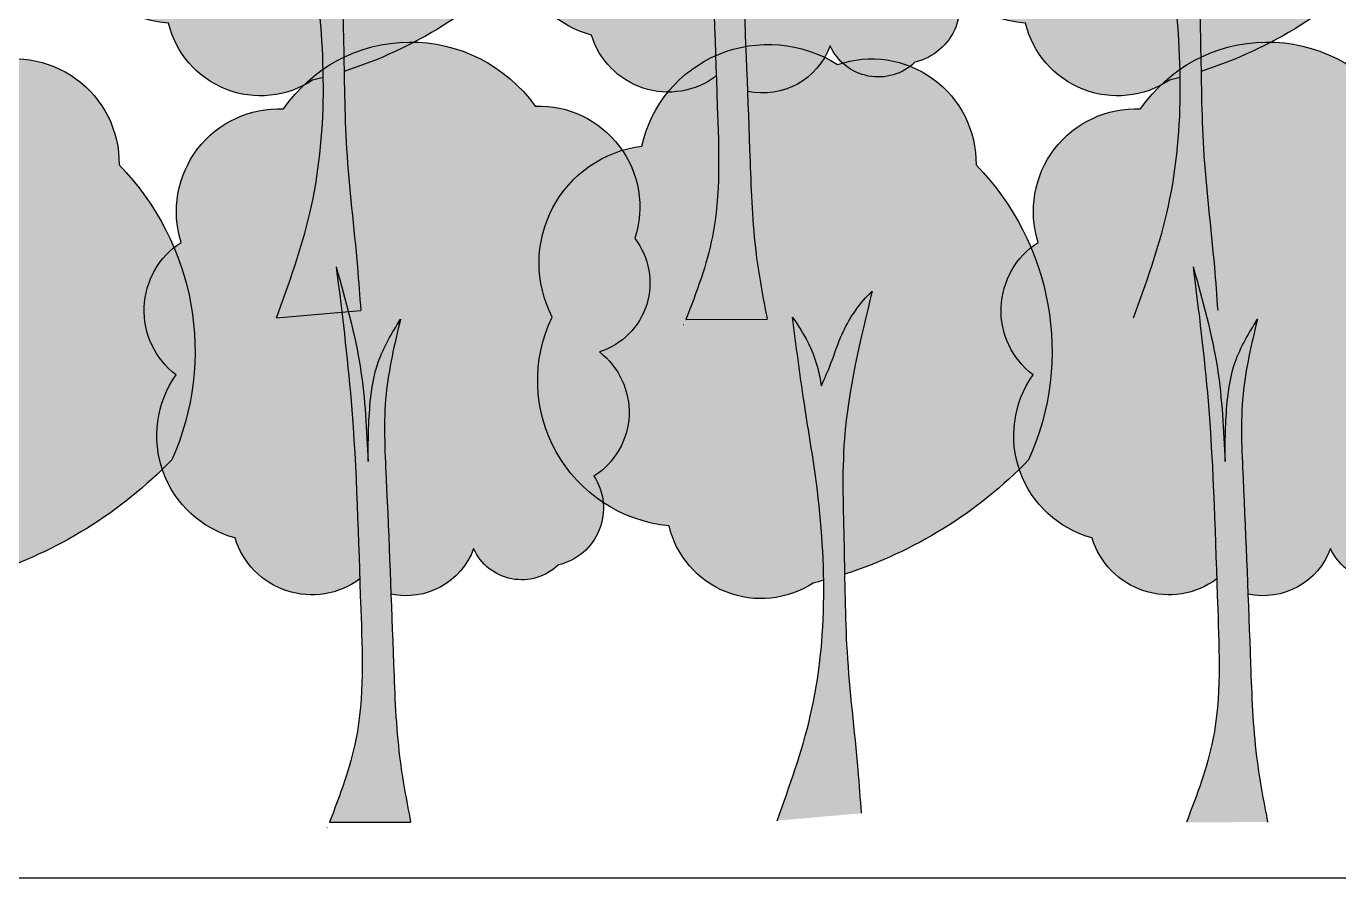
# Model space of a CAD drawing. Header units: millimetres. Extents: x -168 to 2937, y -666 to 1342.
# Drawn here: x 681.97 to 708.37, y 532.54 to 549.67 of the extents above; entities that cross this region are included whole.
import ezdxf

# ---------------------------------------------------------------- set-up
doc = ezdxf.new("R2010")
doc.units = ezdxf.units.MM

msp = doc.modelspace()

# ---------------------------------------------------------------- hatches: boundary and pattern name
h = msp.add_hatch(color=82)
edge = h.paths.add_edge_path()
edge.add_spline(control_points=[(687.321, 553.926), (687.377, 553.843), (687.592, 553.528), (687.807, 553.062), (687.878, 552.666), (687.899, 552.547)], knot_values=[0, 0, 0, 0, 0.301851, 1.145417, 1.507706, 1.507706, 1.507706, 1.507706], degree=3, periodic=0)
edge.add_spline(control_points=[(687.899, 552.547), (687.966, 552.697), (688.109, 553.016), (688.316, 553.668), (688.623, 554.158), (688.893, 554.423), (688.923, 554.452)], knot_values=[0, 0, 0, 0, 0.493374, 1.044913, 2.052444, 2.177929, 2.177929, 2.177929, 2.177929], degree=3, periodic=0)
edge.add_spline(control_points=[(688.923, 554.452), (688.681, 553.468), (688.268, 551.783), (688.347, 549.86), (688.363, 548.951), (688.366, 548.76)], knot_values=[0, 0, 0, 0, 3.021013, 5.168702, 5.743394, 5.743394, 5.743394, 5.743394], degree=3, periodic=0)
edge.add_arc((685.631, 557.297), 8.965, 287.7625, 315.8902)
edge.add_arc((687.192, 553.248), 5.345, 335.8041, 404.4294)
edge.add_arc((688.909, 557.024), 2.1, 359.0522, 469.0522)
edge.add_arc((686.831, 556.814), 2.6, 57.6103, 167.6103)
edge.add_arc((684.594, 555.021), 2.37, 97.343, 207.343)
edge.add_arc((685.135, 552.653), 2.939, 154.1922, 264.1922)
edge.add_arc((686.686, 550.169), 1.9, 193.3944, 303.3944)
edge.add_arc((685.631, 557.297), 8.965, 283.5554, 284.9737)
edge.add_spline(control_points=[(687.947, 548.637), (687.937, 549.34), (687.831, 550.551), (687.529, 552.291), (687.393, 553.357), (687.321, 553.926)], knot_values=[4.949863, 4.949863, 4.949863, 4.949863, 7.040518, 8.542902, 10.261986, 10.261986, 10.261986, 10.261986], degree=3, periodic=0)
h = msp.add_hatch(color=46)
edge = h.paths.add_edge_path()
edge.add_spline(control_points=[(688.7, 543.95), (688.679, 544.241), (688.601, 545.327), (688.398, 546.925), (688.375, 548.24), (688.366, 548.76)], knot_values=[5.743394, 5.743394, 5.743394, 5.743394, 6.619815, 9.009062, 10.567579, 10.567579, 10.567579, 10.567579], degree=3, periodic=0)
edge.add_arc((685.631, 557.297), 8.965, 287.7625, 315.8902)
edge.add_arc((687.192, 553.248), 5.345, 335.8041, 404.4294)
edge.add_arc((688.909, 557.024), 2.1, 359.0522, 469.0522)
edge.add_arc((686.831, 556.814), 2.6, 57.6103, 167.6103)
edge.add_arc((684.594, 555.021), 2.37, 97.343, 207.343)
edge.add_arc((685.135, 552.653), 2.939, 154.1922, 264.1922)
edge.add_arc((686.686, 550.169), 1.9, 193.3944, 303.3944)
edge.add_arc((685.631, 557.297), 8.965, 283.5554, 284.9737)
edge.add_spline(control_points=[(687.947, 548.637), (687.96, 547.715), (687.823, 546.054), (687.26, 544.497), (687.009, 543.802)], knot_values=[0, 0, 0, 0, 2.741304, 4.949863, 4.949863, 4.949863, 4.949863], degree=3, periodic=0)
edge.add_line((687.009, 543.802), (688.7, 543.95))
edge = h.paths.add_edge_path(flags=17)
edge.add_spline(control_points=[(687.947, 548.637), (687.937, 549.34), (687.831, 550.551), (687.529, 552.291), (687.393, 553.357), (687.321, 553.926)], knot_values=[4.949863, 4.949863, 4.949863, 4.949863, 7.040518, 8.542902, 10.261986, 10.261986, 10.261986, 10.261986], degree=3, periodic=0)
edge.add_spline(control_points=[(687.321, 553.926), (687.377, 553.843), (687.592, 553.528), (687.807, 553.062), (687.878, 552.666), (687.899, 552.547)], knot_values=[0, 0, 0, 0, 0.301851, 1.145417, 1.507706, 1.507706, 1.507706, 1.507706], degree=3, periodic=0)
edge.add_spline(control_points=[(687.899, 552.547), (687.966, 552.697), (688.109, 553.016), (688.316, 553.668), (688.623, 554.158), (688.893, 554.423), (688.923, 554.452)], knot_values=[0, 0, 0, 0, 0.493374, 1.044913, 2.052444, 2.177929, 2.177929, 2.177929, 2.177929], degree=3, periodic=0)
edge.add_spline(control_points=[(688.923, 554.452), (688.681, 553.468), (688.268, 551.783), (688.347, 549.86), (688.363, 548.951), (688.366, 548.76)], knot_values=[0, 0, 0, 0, 3.021013, 5.168702, 5.743394, 5.743394, 5.743394, 5.743394], degree=3, periodic=0)
edge.add_arc((685.631, 557.297), 8.965, 287.7625, 315.8902)
edge.add_arc((687.192, 553.248), 5.345, 335.8041, 404.4294)
edge.add_arc((688.909, 557.024), 2.1, 359.0522, 469.0522)
edge.add_arc((686.831, 556.814), 2.6, 57.6103, 167.6103)
edge.add_arc((684.594, 555.021), 2.37, 97.343, 207.343)
edge.add_arc((685.135, 552.653), 2.939, 154.1922, 264.1922)
edge.add_arc((686.686, 550.169), 1.9, 193.3944, 303.3944)
edge.add_arc((685.631, 557.297), 8.965, 283.5554, 284.9737)
h = msp.add_hatch(color=82)
edge = h.paths.add_edge_path()
edge.add_spline(control_points=[(695.849, 548.664), (695.809, 549.864), (695.747, 551.953), (695.487, 554.041), (695.375, 554.942)], knot_values=[0, 0, 0, 0, 2.488764, 4.377171, 4.377171, 4.377171, 4.377171], degree=3, periodic=0)
edge.add_spline(control_points=[(695.375, 554.942), (695.565, 554.265), (695.926, 552.982), (695.987, 551.652), (696.016, 551.024)], knot_values=[0, 0, 0, 0, 2.101943, 3.981989, 3.981989, 3.981989, 3.981989], degree=3, periodic=0)
edge.add_spline(control_points=[(696.016, 551.024), (696.019, 551.424), (696.024, 552.095), (696.183, 553.094), (696.497, 553.608), (696.667, 553.888)], knot_values=[0, 0, 0, 0, 1.203401, 2.016222, 2.989721, 2.989721, 2.989721, 2.989721], degree=3, periodic=0)
edge.add_spline(control_points=[(696.667, 553.888), (696.548, 553.387), (696.298, 552.337), (696.392, 550.473), (696.447, 549.135), (696.476, 548.358)], knot_values=[0, 0, 0, 0, 1.06753, 2.238246, 3.860341, 3.860341, 3.860341, 3.860341], degree=3, periodic=0)
edge.add_arc((696.781, 549.771), 1.446, 257.8355, 339.9128)
edge.add_arc((699.106, 549.706), 1.059, 204.0509, 314.0509)
edge.add_arc((699.575, 550.088), 1.174, 283.1893, 393.1893)
edge.add_arc((699.737, 552.019), 1.527, 302.482, 412.482)
edge.add_arc((700.226, 554.62), 1.458, 287.599, 397.599)
edge.add_arc((699.446, 556.14), 2.036, 341.9772, 451.9772)
edge.add_arc((696.866, 556.377), 3.087, 35.6225, 145.6225)
edge.add_arc((694.229, 556.055), 2.067, 87.5238, 197.5238)
edge.add_arc((693.139, 554.065), 1.626, 122.7822, 232.7822)
edge.add_arc((693.897, 551.545), 2.129, 144.8712, 254.8712)
edge.add_arc((694.884, 549.956), 1.612, 196.8088, 306.7501)
h = msp.add_hatch(color=82)
edge = h.paths.add_edge_path()
edge.add_spline(control_points=[(704.552, 553.926), (704.608, 553.843), (704.823, 553.528), (705.038, 553.062), (705.109, 552.666), (705.13, 552.547)], knot_values=[0, 0, 0, 0, 0.301851, 1.145417, 1.507706, 1.507706, 1.507706, 1.507706], degree=3, periodic=0)
edge.add_spline(control_points=[(705.13, 552.547), (705.197, 552.697), (705.34, 553.016), (705.547, 553.668), (705.854, 554.158), (706.124, 554.423), (706.154, 554.452)], knot_values=[0, 0, 0, 0, 0.493374, 1.044913, 2.052444, 2.177929, 2.177929, 2.177929, 2.177929], degree=3, periodic=0)
edge.add_spline(control_points=[(706.154, 554.452), (705.912, 553.468), (705.499, 551.783), (705.578, 549.86), (705.593, 548.951), (705.597, 548.76)], knot_values=[0, 0, 0, 0, 3.021013, 5.168702, 5.743394, 5.743394, 5.743394, 5.743394], degree=3, periodic=0)
edge.add_arc((702.862, 557.297), 8.965, 287.7625, 315.8902)
edge.add_arc((704.423, 553.248), 5.345, 335.8041, 404.4294)
edge.add_arc((706.14, 557.024), 2.1, 359.0522, 469.0522)
edge.add_arc((704.062, 556.814), 2.6, 57.6103, 167.6103)
edge.add_arc((701.825, 555.021), 2.37, 97.343, 207.343)
edge.add_arc((702.366, 552.653), 2.939, 154.1922, 264.1922)
edge.add_arc((703.917, 550.169), 1.9, 193.3944, 303.3944)
edge.add_arc((702.862, 557.297), 8.965, 283.5554, 284.9737)
edge.add_spline(control_points=[(705.178, 548.637), (705.168, 549.34), (705.062, 550.551), (704.76, 552.291), (704.624, 553.357), (704.552, 553.926)], knot_values=[4.949863, 4.949863, 4.949863, 4.949863, 7.040518, 8.542902, 10.261986, 10.261986, 10.261986, 10.261986], degree=3, periodic=0)
h = msp.add_hatch(color=46)
edge = h.paths.add_edge_path()
edge.add_spline(control_points=[(705.931, 543.95), (705.91, 544.241), (705.832, 545.327), (705.629, 546.925), (705.606, 548.24), (705.597, 548.76)], knot_values=[5.743394, 5.743394, 5.743394, 5.743394, 6.619815, 9.009062, 10.567579, 10.567579, 10.567579, 10.567579], degree=3, periodic=0)
edge.add_arc((702.862, 557.297), 8.965, 287.7625, 315.8902)
edge.add_arc((704.423, 553.248), 5.345, 335.8041, 404.4294)
edge.add_arc((706.14, 557.024), 2.1, 359.0522, 469.0522)
edge.add_arc((704.062, 556.814), 2.6, 57.6103, 167.6103)
edge.add_arc((701.825, 555.021), 2.37, 97.343, 207.343)
edge.add_arc((702.366, 552.653), 2.939, 154.1922, 264.1922)
edge.add_arc((703.917, 550.169), 1.9, 193.3944, 303.3944)
edge.add_arc((702.862, 557.297), 8.965, 283.5554, 284.9737)
edge.add_spline(control_points=[(705.178, 548.637), (705.191, 547.715), (705.054, 546.054), (704.491, 544.497), (704.24, 543.802)], knot_values=[0, 0, 0, 0, 2.741304, 4.949863, 4.949863, 4.949863, 4.949863], degree=3, periodic=0)
edge.add_line((704.24, 543.802), (705.931, 543.95))
edge = h.paths.add_edge_path(flags=17)
edge.add_spline(control_points=[(705.178, 548.637), (705.168, 549.34), (705.062, 550.551), (704.76, 552.291), (704.624, 553.357), (704.552, 553.926)], knot_values=[4.949863, 4.949863, 4.949863, 4.949863, 7.040518, 8.542902, 10.261986, 10.261986, 10.261986, 10.261986], degree=3, periodic=0)
edge.add_spline(control_points=[(704.552, 553.926), (704.608, 553.843), (704.823, 553.528), (705.038, 553.062), (705.109, 552.666), (705.13, 552.547)], knot_values=[0, 0, 0, 0, 0.301851, 1.145417, 1.507706, 1.507706, 1.507706, 1.507706], degree=3, periodic=0)
edge.add_spline(control_points=[(705.13, 552.547), (705.197, 552.697), (705.34, 553.016), (705.547, 553.668), (705.854, 554.158), (706.124, 554.423), (706.154, 554.452)], knot_values=[0, 0, 0, 0, 0.493374, 1.044913, 2.052444, 2.177929, 2.177929, 2.177929, 2.177929], degree=3, periodic=0)
edge.add_spline(control_points=[(706.154, 554.452), (705.912, 553.468), (705.499, 551.783), (705.578, 549.86), (705.593, 548.951), (705.597, 548.76)], knot_values=[0, 0, 0, 0, 3.021013, 5.168702, 5.743394, 5.743394, 5.743394, 5.743394], degree=3, periodic=0)
edge.add_arc((702.862, 557.297), 8.965, 287.7625, 315.8902)
edge.add_arc((704.423, 553.248), 5.345, 335.8041, 404.4294)
edge.add_arc((706.14, 557.024), 2.1, 359.0522, 469.0522)
edge.add_arc((704.062, 556.814), 2.6, 57.6103, 167.6103)
edge.add_arc((701.825, 555.021), 2.37, 97.343, 207.343)
edge.add_arc((702.366, 552.653), 2.939, 154.1922, 264.1922)
edge.add_arc((703.917, 550.169), 1.9, 193.3944, 303.3944)
edge.add_arc((702.862, 557.297), 8.965, 283.5554, 284.9737)
h = msp.add_hatch(color=46)
edge = h.paths.add_edge_path()
edge.add_spline(control_points=[(696.451, 549), (696.429, 549.563), (696.381, 550.689), (696.3, 552.299), (696.531, 553.314), (696.641, 553.779)], knot_values=[0.077867, 0.077867, 0.077867, 0.077867, 1.252841, 2.423557, 3.41322, 3.41322, 3.41322, 3.41322], degree=3, periodic=0)
edge.add_line((696.641, 553.779), (696.657, 553.872))
edge.add_spline(control_points=[(696.657, 553.872), (696.49, 553.597), (696.182, 553.088), (696.024, 552.095), (696.019, 551.424), (696.016, 551.024)], knot_values=[0, 0, 0, 0, 0.662796, 1.227255, 2.06295, 2.06295, 2.06295, 2.06295], degree=3, periodic=0)
edge.add_spline(control_points=[(696.016, 551.024), (695.987, 551.652), (695.926, 552.982), (695.565, 554.265), (695.375, 554.942)], knot_values=[0, 0, 0, 0, 1.880046, 3.981989, 3.981989, 3.981989, 3.981989], degree=3, periodic=0)
edge.add_spline(control_points=[(695.375, 554.942), (695.487, 554.041), (695.733, 552.067), (695.802, 550.091), (695.837, 549.007)], knot_values=[0, 0, 0, 0, 1.888407, 4.139544, 4.139544, 4.139544, 4.139544], degree=3, periodic=0)
edge.add_line((695.837, 549.007), (696.451, 549))
h = msp.add_hatch(color=82)
edge = h.paths.add_edge_path()
edge.add_spline(control_points=[(680.152, 543.813), (680.209, 543.73), (680.424, 543.415), (680.639, 542.949), (680.71, 542.553), (680.731, 542.434)], knot_values=[0, 0, 0, 0, 0.301851, 1.145417, 1.507706, 1.507706, 1.507706, 1.507706], degree=3, periodic=0)
edge.add_spline(control_points=[(680.731, 542.434), (680.798, 542.585), (680.94, 542.903), (681.147, 543.555), (681.455, 544.045), (681.724, 544.31), (681.754, 544.339)], knot_values=[0, 0, 0, 0, 0.493374, 1.044913, 2.052444, 2.177929, 2.177929, 2.177929, 2.177929], degree=3, periodic=0)
edge.add_spline(control_points=[(681.754, 544.339), (681.513, 543.355), (681.099, 541.671), (681.179, 539.747), (681.194, 538.839), (681.197, 538.647)], knot_values=[0, 0, 0, 0, 3.021013, 5.168702, 5.743394, 5.743394, 5.743394, 5.743394], degree=3, periodic=0)
edge.add_arc((678.463, 547.184), 8.965, 287.7625, 315.8902)
edge.add_arc((680.024, 543.135), 5.345, 335.8041, 404.4294)
edge.add_arc((681.741, 546.911), 2.1, 359.0522, 469.0522)
edge.add_arc((679.662, 546.701), 2.6, 57.6103, 167.6103)
edge.add_arc((677.426, 544.908), 2.37, 97.343, 207.343)
edge.add_arc((677.966, 542.54), 2.939, 154.1922, 264.1922)
edge.add_arc((679.518, 540.056), 1.9, 193.3944, 303.3944)
edge.add_arc((678.463, 547.184), 8.965, 283.5554, 284.9737)
edge.add_spline(control_points=[(680.779, 538.524), (680.769, 539.227), (680.663, 540.438), (680.36, 542.179), (680.225, 543.245), (680.152, 543.813)], knot_values=[4.949863, 4.949863, 4.949863, 4.949863, 7.040518, 8.542902, 10.261986, 10.261986, 10.261986, 10.261986], degree=3, periodic=0)
h = msp.add_hatch(color=46)
edge = h.paths.add_edge_path()
edge.add_spline(control_points=[(681.532, 533.837), (681.511, 534.128), (681.432, 535.214), (681.23, 536.812), (681.206, 538.127), (681.197, 538.647)], knot_values=[5.743394, 5.743394, 5.743394, 5.743394, 6.619815, 9.009062, 10.567579, 10.567579, 10.567579, 10.567579], degree=3, periodic=0)
edge.add_arc((678.463, 547.184), 8.965, 287.7625, 315.8902)
edge.add_arc((680.024, 543.135), 5.345, 335.8041, 404.4294)
edge.add_arc((681.741, 546.911), 2.1, 359.0522, 469.0522)
edge.add_arc((679.662, 546.701), 2.6, 57.6103, 167.6103)
edge.add_arc((677.426, 544.908), 2.37, 97.343, 207.343)
edge.add_arc((677.966, 542.54), 2.939, 154.1922, 264.1922)
edge.add_arc((679.518, 540.056), 1.9, 193.3944, 303.3944)
edge.add_arc((678.463, 547.184), 8.965, 283.5554, 284.9737)
edge.add_spline(control_points=[(680.779, 538.524), (680.792, 537.602), (680.654, 535.941), (680.092, 534.384), (679.841, 533.689)], knot_values=[0, 0, 0, 0, 2.741304, 4.949863, 4.949863, 4.949863, 4.949863], degree=3, periodic=0)
edge.add_line((679.841, 533.689), (681.532, 533.837))
edge = h.paths.add_edge_path(flags=17)
edge.add_spline(control_points=[(680.779, 538.524), (680.769, 539.227), (680.663, 540.438), (680.36, 542.179), (680.225, 543.245), (680.152, 543.813)], knot_values=[4.949863, 4.949863, 4.949863, 4.949863, 7.040518, 8.542902, 10.261986, 10.261986, 10.261986, 10.261986], degree=3, periodic=0)
edge.add_spline(control_points=[(680.152, 543.813), (680.209, 543.73), (680.424, 543.415), (680.639, 542.949), (680.71, 542.553), (680.731, 542.434)], knot_values=[0, 0, 0, 0, 0.301851, 1.145417, 1.507706, 1.507706, 1.507706, 1.507706], degree=3, periodic=0)
edge.add_spline(control_points=[(680.731, 542.434), (680.798, 542.585), (680.94, 542.903), (681.147, 543.555), (681.455, 544.045), (681.724, 544.31), (681.754, 544.339)], knot_values=[0, 0, 0, 0, 0.493374, 1.044913, 2.052444, 2.177929, 2.177929, 2.177929, 2.177929], degree=3, periodic=0)
edge.add_spline(control_points=[(681.754, 544.339), (681.513, 543.355), (681.099, 541.671), (681.179, 539.747), (681.194, 538.839), (681.197, 538.647)], knot_values=[0, 0, 0, 0, 3.021013, 5.168702, 5.743394, 5.743394, 5.743394, 5.743394], degree=3, periodic=0)
edge.add_arc((678.463, 547.184), 8.965, 287.7625, 315.8902)
edge.add_arc((680.024, 543.135), 5.345, 335.8041, 404.4294)
edge.add_arc((681.741, 546.911), 2.1, 359.0522, 469.0522)
edge.add_arc((679.662, 546.701), 2.6, 57.6103, 167.6103)
edge.add_arc((677.426, 544.908), 2.37, 97.343, 207.343)
edge.add_arc((677.966, 542.54), 2.939, 154.1922, 264.1922)
edge.add_arc((679.518, 540.056), 1.9, 193.3944, 303.3944)
edge.add_arc((678.463, 547.184), 8.965, 283.5554, 284.9737)
h = msp.add_hatch(color=82)
edge = h.paths.add_edge_path()
edge.add_spline(control_points=[(688.68, 538.551), (688.641, 539.751), (688.579, 541.84), (688.319, 543.928), (688.207, 544.829)], knot_values=[0, 0, 0, 0, 2.488764, 4.377171, 4.377171, 4.377171, 4.377171], degree=3, periodic=0)
edge.add_spline(control_points=[(688.207, 544.829), (688.397, 544.152), (688.757, 542.869), (688.819, 541.539), (688.848, 540.911)], knot_values=[0, 0, 0, 0, 2.101943, 3.981989, 3.981989, 3.981989, 3.981989], degree=3, periodic=0)
edge.add_spline(control_points=[(688.848, 540.911), (688.851, 541.311), (688.856, 541.982), (689.015, 542.982), (689.328, 543.495), (689.499, 543.775)], knot_values=[0, 0, 0, 0, 1.203401, 2.016222, 2.989721, 2.989721, 2.989721, 2.989721], degree=3, periodic=0)
edge.add_spline(control_points=[(689.499, 543.775), (689.38, 543.274), (689.129, 542.224), (689.224, 540.36), (689.278, 539.022), (689.308, 538.245)], knot_values=[0, 0, 0, 0, 1.06753, 2.238246, 3.860341, 3.860341, 3.860341, 3.860341], degree=3, periodic=0)
edge.add_arc((689.613, 539.658), 1.446, 257.8355, 339.9128)
edge.add_arc((691.938, 539.593), 1.059, 204.0509, 314.0509)
edge.add_arc((692.406, 539.975), 1.174, 283.1893, 393.1893)
edge.add_arc((692.569, 541.906), 1.527, 302.482, 412.482)
edge.add_arc((693.058, 544.508), 1.458, 287.599, 397.599)
edge.add_arc((692.277, 546.027), 2.036, 341.9772, 451.9772)
edge.add_arc((689.698, 546.264), 3.087, 35.6225, 145.6225)
edge.add_arc((687.061, 545.942), 2.067, 87.5238, 197.5238)
edge.add_arc((685.971, 543.952), 1.626, 122.7822, 232.7822)
edge.add_arc((686.728, 541.432), 2.129, 144.8712, 254.8712)
edge.add_arc((687.716, 539.843), 1.612, 196.8088, 306.7501)
h = msp.add_hatch(color=82)
edge = h.paths.add_edge_path()
edge.add_spline(control_points=[(697.383, 543.813), (697.44, 543.73), (697.655, 543.415), (697.87, 542.949), (697.941, 542.553), (697.962, 542.434)], knot_values=[0, 0, 0, 0, 0.301851, 1.145417, 1.507706, 1.507706, 1.507706, 1.507706], degree=3, periodic=0)
edge.add_spline(control_points=[(697.962, 542.434), (698.029, 542.585), (698.171, 542.903), (698.378, 543.555), (698.686, 544.045), (698.955, 544.31), (698.985, 544.339)], knot_values=[0, 0, 0, 0, 0.493374, 1.044913, 2.052444, 2.177929, 2.177929, 2.177929, 2.177929], degree=3, periodic=0)
edge.add_spline(control_points=[(698.985, 544.339), (698.744, 543.355), (698.33, 541.671), (698.41, 539.747), (698.425, 538.839), (698.428, 538.647)], knot_values=[0, 0, 0, 0, 3.021013, 5.168702, 5.743394, 5.743394, 5.743394, 5.743394], degree=3, periodic=0)
edge.add_arc((695.693, 547.184), 8.965, 287.7625, 315.8902)
edge.add_arc((697.255, 543.135), 5.345, 335.8041, 404.4294)
edge.add_arc((698.972, 546.911), 2.1, 359.0522, 469.0522)
edge.add_arc((696.893, 546.701), 2.6, 57.6103, 167.6103)
edge.add_arc((694.657, 544.908), 2.37, 97.343, 207.343)
edge.add_arc((695.197, 542.54), 2.939, 154.1922, 264.1922)
edge.add_arc((696.749, 540.056), 1.9, 193.3944, 303.3944)
edge.add_arc((695.693, 547.184), 8.965, 283.5554, 284.9737)
edge.add_spline(control_points=[(698.01, 538.524), (698, 539.227), (697.894, 540.438), (697.591, 542.179), (697.456, 543.245), (697.383, 543.813)], knot_values=[4.949863, 4.949863, 4.949863, 4.949863, 7.040518, 8.542902, 10.261986, 10.261986, 10.261986, 10.261986], degree=3, periodic=0)
h = msp.add_hatch(color=46)
edge = h.paths.add_edge_path()
edge.add_spline(control_points=[(698.763, 533.837), (698.742, 534.128), (698.663, 535.214), (698.461, 536.812), (698.437, 538.127), (698.428, 538.647)], knot_values=[5.743394, 5.743394, 5.743394, 5.743394, 6.619815, 9.009062, 10.567579, 10.567579, 10.567579, 10.567579], degree=3, periodic=0)
edge.add_arc((695.693, 547.184), 8.965, 287.7625, 315.8902)
edge.add_arc((697.255, 543.135), 5.345, 335.8041, 404.4294)
edge.add_arc((698.972, 546.911), 2.1, 359.0522, 469.0522)
edge.add_arc((696.893, 546.701), 2.6, 57.6103, 167.6103)
edge.add_arc((694.657, 544.908), 2.37, 97.343, 207.343)
edge.add_arc((695.197, 542.54), 2.939, 154.1922, 264.1922)
edge.add_arc((696.749, 540.056), 1.9, 193.3944, 303.3944)
edge.add_arc((695.693, 547.184), 8.965, 283.5554, 284.9737)
edge.add_spline(control_points=[(698.01, 538.524), (698.023, 537.602), (697.885, 535.941), (697.323, 534.384), (697.072, 533.689)], knot_values=[0, 0, 0, 0, 2.741304, 4.949863, 4.949863, 4.949863, 4.949863], degree=3, periodic=0)
edge.add_line((697.072, 533.689), (698.763, 533.837))
edge = h.paths.add_edge_path(flags=17)
edge.add_spline(control_points=[(698.01, 538.524), (698, 539.227), (697.894, 540.438), (697.591, 542.179), (697.456, 543.245), (697.383, 543.813)], knot_values=[4.949863, 4.949863, 4.949863, 4.949863, 7.040518, 8.542902, 10.261986, 10.261986, 10.261986, 10.261986], degree=3, periodic=0)
edge.add_spline(control_points=[(697.383, 543.813), (697.44, 543.73), (697.655, 543.415), (697.87, 542.949), (697.941, 542.553), (697.962, 542.434)], knot_values=[0, 0, 0, 0, 0.301851, 1.145417, 1.507706, 1.507706, 1.507706, 1.507706], degree=3, periodic=0)
edge.add_spline(control_points=[(697.962, 542.434), (698.029, 542.585), (698.171, 542.903), (698.378, 543.555), (698.686, 544.045), (698.955, 544.31), (698.985, 544.339)], knot_values=[0, 0, 0, 0, 0.493374, 1.044913, 2.052444, 2.177929, 2.177929, 2.177929, 2.177929], degree=3, periodic=0)
edge.add_spline(control_points=[(698.985, 544.339), (698.744, 543.355), (698.33, 541.671), (698.41, 539.747), (698.425, 538.839), (698.428, 538.647)], knot_values=[0, 0, 0, 0, 3.021013, 5.168702, 5.743394, 5.743394, 5.743394, 5.743394], degree=3, periodic=0)
edge.add_arc((695.693, 547.184), 8.965, 287.7625, 315.8902)
edge.add_arc((697.255, 543.135), 5.345, 335.8041, 404.4294)
edge.add_arc((698.972, 546.911), 2.1, 359.0522, 469.0522)
edge.add_arc((696.893, 546.701), 2.6, 57.6103, 167.6103)
edge.add_arc((694.657, 544.908), 2.37, 97.343, 207.343)
edge.add_arc((695.197, 542.54), 2.939, 154.1922, 264.1922)
edge.add_arc((696.749, 540.056), 1.9, 193.3944, 303.3944)
edge.add_arc((695.693, 547.184), 8.965, 283.5554, 284.9737)
h = msp.add_hatch(color=82)
edge = h.paths.add_edge_path()
edge.add_spline(control_points=[(705.911, 538.551), (705.871, 539.751), (705.81, 541.84), (705.55, 543.928), (705.438, 544.829)], knot_values=[0, 0, 0, 0, 2.488764, 4.377171, 4.377171, 4.377171, 4.377171], degree=3, periodic=0)
edge.add_spline(control_points=[(705.438, 544.829), (705.628, 544.152), (705.988, 542.869), (706.05, 541.539), (706.079, 540.911)], knot_values=[0, 0, 0, 0, 2.101943, 3.981989, 3.981989, 3.981989, 3.981989], degree=3, periodic=0)
edge.add_spline(control_points=[(706.079, 540.911), (706.082, 541.311), (706.087, 541.982), (706.246, 542.982), (706.559, 543.495), (706.73, 543.775)], knot_values=[0, 0, 0, 0, 1.203401, 2.016222, 2.989721, 2.989721, 2.989721, 2.989721], degree=3, periodic=0)
edge.add_spline(control_points=[(706.73, 543.775), (706.611, 543.274), (706.36, 542.224), (706.455, 540.36), (706.509, 539.022), (706.539, 538.245)], knot_values=[0, 0, 0, 0, 1.06753, 2.238246, 3.860341, 3.860341, 3.860341, 3.860341], degree=3, periodic=0)
edge.add_arc((706.844, 539.658), 1.446, 257.8355, 339.9128)
edge.add_arc((709.169, 539.593), 1.059, 204.0509, 314.0509)
edge.add_arc((709.637, 539.975), 1.174, 283.1893, 393.1893)
edge.add_arc((709.8, 541.906), 1.527, 302.482, 412.482)
edge.add_arc((710.289, 544.508), 1.458, 287.599, 397.599)
edge.add_arc((709.508, 546.027), 2.036, 341.9772, 451.9772)
edge.add_arc((706.929, 546.264), 3.087, 35.6225, 145.6225)
edge.add_arc((704.292, 545.942), 2.067, 87.5238, 197.5238)
edge.add_arc((703.202, 543.952), 1.626, 122.7822, 232.7822)
edge.add_arc((703.959, 541.432), 2.129, 144.8712, 254.8712)
edge.add_arc((704.947, 539.843), 1.612, 196.8088, 306.7501)
h = msp.add_hatch(color=46)
edge = h.paths.add_edge_path()
edge.add_line((696.451, 549), (695.837, 549.007))
edge.add_spline(control_points=[(695.837, 549.007), (695.841, 548.893), (695.845, 548.779), (695.849, 548.664)], knot_values=[4.139544, 4.139544, 4.139544, 4.139544, 4.377171, 4.377171, 4.377171, 4.377171], degree=3, periodic=0)
edge.add_spline(control_points=[(695.849, 548.664), (695.851, 548.583), (695.854, 548.502), (695.857, 548.421)], knot_values=[4.377171, 4.377171, 4.377171, 4.377171, 4.545079, 4.545079, 4.545079, 4.545079], degree=3, periodic=0)
edge.add_line((695.857, 548.421), (696.451, 549))
edge = h.paths.add_edge_path()
edge.add_spline(control_points=[(696.476, 548.358), (696.468, 548.572), (696.46, 548.786), (696.451, 549)], knot_values=[3.41322, 3.41322, 3.41322, 3.41322, 3.860341, 3.860341, 3.860341, 3.860341], degree=3, periodic=0)
edge.add_line((696.451, 549), (695.857, 548.421))
edge.add_spline(control_points=[(695.857, 548.421), (695.857, 548.417), (695.857, 548.414), (695.857, 548.41)], knot_values=[4.545079, 4.545079, 4.545079, 4.545079, 4.552356, 4.552356, 4.552356, 4.552356], degree=3, periodic=0)
edge.add_line((695.857, 548.41), (696.476, 548.358))
edge = h.paths.add_edge_path()
edge.add_line((696.476, 548.358), (695.857, 548.41))
edge.add_spline(control_points=[(695.857, 548.41), (695.859, 548.344), (695.862, 548.279), (695.864, 548.213)], knot_values=[4.552356, 4.552356, 4.552356, 4.552356, 4.68879, 4.68879, 4.68879, 4.68879], degree=3, periodic=0)
edge.add_line((695.864, 548.213), (696.483, 548.184))
edge.add_spline(control_points=[(696.483, 548.184), (696.481, 548.242), (696.479, 548.3), (696.476, 548.358)], knot_values=[3.860341, 3.860341, 3.860341, 3.860341, 3.980934, 3.980934, 3.980934, 3.980934], degree=3, periodic=0)
h = msp.add_hatch(color=46)
edge = h.paths.add_edge_path()
edge.add_spline(control_points=[(696.872, 543.774), (696.787, 544.21), (696.59, 545.258), (696.536, 546.739), (696.499, 547.772), (696.483, 548.184)], knot_values=[3.980934, 3.980934, 3.980934, 3.980934, 4.904631, 6.199882, 7.060459, 7.060459, 7.060459, 7.060459], degree=3, periodic=0)
edge.add_line((696.483, 548.184), (695.864, 548.213))
edge.add_spline(control_points=[(695.864, 548.213), (695.866, 548.162), (695.899, 547.23), (695.968, 545.694), (695.452, 544.318), (695.239, 543.768)], knot_values=[4.68879, 4.68879, 4.68879, 4.68879, 4.79327, 6.616532, 7.833899, 7.833899, 7.833899, 7.833899], degree=3, periodic=0)
edge.add_line((695.239, 543.768), (696.872, 543.774))
h = msp.add_hatch(color=46)
edge = h.paths.add_edge_path()
edge.add_spline(control_points=[(689.283, 538.888), (689.26, 539.451), (689.213, 540.576), (689.131, 542.186), (689.363, 543.201), (689.473, 543.666)], knot_values=[0.077867, 0.077867, 0.077867, 0.077867, 1.252841, 2.423557, 3.41322, 3.41322, 3.41322, 3.41322], degree=3, periodic=0)
edge.add_line((689.473, 543.666), (689.489, 543.759))
edge.add_spline(control_points=[(689.489, 543.759), (689.322, 543.484), (689.014, 542.975), (688.856, 541.982), (688.851, 541.311), (688.848, 540.911)], knot_values=[0, 0, 0, 0, 0.662796, 1.227255, 2.06295, 2.06295, 2.06295, 2.06295], degree=3, periodic=0)
edge.add_spline(control_points=[(688.848, 540.911), (688.819, 541.539), (688.757, 542.869), (688.397, 544.152), (688.207, 544.829)], knot_values=[0, 0, 0, 0, 1.880046, 3.981989, 3.981989, 3.981989, 3.981989], degree=3, periodic=0)
edge.add_spline(control_points=[(688.207, 544.829), (688.319, 543.928), (688.565, 541.954), (688.633, 539.978), (688.669, 538.895)], knot_values=[0, 0, 0, 0, 1.888407, 4.139544, 4.139544, 4.139544, 4.139544], degree=3, periodic=0)
edge.add_line((688.669, 538.895), (689.283, 538.888))
h = msp.add_hatch(color=46)
edge = h.paths.add_edge_path()
edge.add_spline(control_points=[(706.514, 538.888), (706.491, 539.451), (706.444, 540.576), (706.362, 542.186), (706.594, 543.201), (706.704, 543.666)], knot_values=[0.077867, 0.077867, 0.077867, 0.077867, 1.252841, 2.423557, 3.41322, 3.41322, 3.41322, 3.41322], degree=3, periodic=0)
edge.add_line((706.704, 543.666), (706.72, 543.759))
edge.add_spline(control_points=[(706.72, 543.759), (706.553, 543.484), (706.245, 542.975), (706.087, 541.982), (706.082, 541.311), (706.079, 540.911)], knot_values=[0, 0, 0, 0, 0.662796, 1.227255, 2.06295, 2.06295, 2.06295, 2.06295], degree=3, periodic=0)
edge.add_spline(control_points=[(706.079, 540.911), (706.05, 541.539), (705.988, 542.869), (705.628, 544.152), (705.438, 544.829)], knot_values=[0, 0, 0, 0, 1.880046, 3.981989, 3.981989, 3.981989, 3.981989], degree=3, periodic=0)
edge.add_spline(control_points=[(705.438, 544.829), (705.55, 543.928), (705.796, 541.954), (705.864, 539.978), (705.9, 538.895)], knot_values=[0, 0, 0, 0, 1.888407, 4.139544, 4.139544, 4.139544, 4.139544], degree=3, periodic=0)
edge.add_line((705.9, 538.895), (706.514, 538.888))
h = msp.add_hatch(color=46)
edge = h.paths.add_edge_path()
edge.add_line((689.283, 538.888), (688.669, 538.895))
edge.add_spline(control_points=[(688.669, 538.895), (688.673, 538.78), (688.676, 538.666), (688.68, 538.551)], knot_values=[4.139544, 4.139544, 4.139544, 4.139544, 4.377171, 4.377171, 4.377171, 4.377171], degree=3, periodic=0)
edge.add_spline(control_points=[(688.68, 538.551), (688.683, 538.47), (688.686, 538.389), (688.688, 538.308)], knot_values=[4.377171, 4.377171, 4.377171, 4.377171, 4.545079, 4.545079, 4.545079, 4.545079], degree=3, periodic=0)
edge.add_line((688.688, 538.308), (689.283, 538.888))
edge = h.paths.add_edge_path()
edge.add_spline(control_points=[(689.308, 538.245), (689.3, 538.459), (689.291, 538.673), (689.283, 538.888)], knot_values=[3.41322, 3.41322, 3.41322, 3.41322, 3.860341, 3.860341, 3.860341, 3.860341], degree=3, periodic=0)
edge.add_line((689.283, 538.888), (688.688, 538.308))
edge.add_spline(control_points=[(688.688, 538.308), (688.689, 538.305), (688.689, 538.301), (688.689, 538.298)], knot_values=[4.545079, 4.545079, 4.545079, 4.545079, 4.552356, 4.552356, 4.552356, 4.552356], degree=3, periodic=0)
edge.add_line((688.689, 538.298), (689.308, 538.245))
edge = h.paths.add_edge_path()
edge.add_line((689.308, 538.245), (688.689, 538.298))
edge.add_spline(control_points=[(688.689, 538.298), (688.691, 538.232), (688.693, 538.166), (688.696, 538.1)], knot_values=[4.552356, 4.552356, 4.552356, 4.552356, 4.68879, 4.68879, 4.68879, 4.68879], degree=3, periodic=0)
edge.add_line((688.696, 538.1), (689.315, 538.072))
edge.add_spline(control_points=[(689.315, 538.072), (689.312, 538.129), (689.31, 538.187), (689.308, 538.245)], knot_values=[3.860341, 3.860341, 3.860341, 3.860341, 3.980934, 3.980934, 3.980934, 3.980934], degree=3, periodic=0)
h = msp.add_hatch(color=46)
edge = h.paths.add_edge_path()
edge.add_line((706.514, 538.888), (705.9, 538.895))
edge.add_spline(control_points=[(705.9, 538.895), (705.904, 538.78), (705.907, 538.666), (705.911, 538.551)], knot_values=[4.139544, 4.139544, 4.139544, 4.139544, 4.377171, 4.377171, 4.377171, 4.377171], degree=3, periodic=0)
edge.add_spline(control_points=[(705.911, 538.551), (705.914, 538.47), (705.917, 538.389), (705.919, 538.308)], knot_values=[4.377171, 4.377171, 4.377171, 4.377171, 4.545079, 4.545079, 4.545079, 4.545079], degree=3, periodic=0)
edge.add_line((705.919, 538.308), (706.514, 538.888))
edge = h.paths.add_edge_path()
edge.add_spline(control_points=[(706.539, 538.245), (706.531, 538.459), (706.522, 538.673), (706.514, 538.888)], knot_values=[3.41322, 3.41322, 3.41322, 3.41322, 3.860341, 3.860341, 3.860341, 3.860341], degree=3, periodic=0)
edge.add_line((706.514, 538.888), (705.919, 538.308))
edge.add_spline(control_points=[(705.919, 538.308), (705.919, 538.305), (705.92, 538.301), (705.92, 538.298)], knot_values=[4.545079, 4.545079, 4.545079, 4.545079, 4.552356, 4.552356, 4.552356, 4.552356], degree=3, periodic=0)
edge.add_line((705.92, 538.298), (706.539, 538.245))
edge = h.paths.add_edge_path()
edge.add_line((706.539, 538.245), (705.92, 538.298))
edge.add_spline(control_points=[(705.92, 538.298), (705.922, 538.232), (705.924, 538.166), (705.927, 538.1)], knot_values=[4.552356, 4.552356, 4.552356, 4.552356, 4.68879, 4.68879, 4.68879, 4.68879], degree=3, periodic=0)
edge.add_line((705.927, 538.1), (706.545, 538.072))
edge.add_spline(control_points=[(706.545, 538.072), (706.543, 538.129), (706.541, 538.187), (706.539, 538.245)], knot_values=[3.860341, 3.860341, 3.860341, 3.860341, 3.980934, 3.980934, 3.980934, 3.980934], degree=3, periodic=0)
h = msp.add_hatch(color=46)
edge = h.paths.add_edge_path()
edge.add_spline(control_points=[(689.704, 533.661), (689.619, 534.097), (689.422, 535.145), (689.368, 536.626), (689.33, 537.659), (689.315, 538.072)], knot_values=[3.980934, 3.980934, 3.980934, 3.980934, 4.904631, 6.199882, 7.060459, 7.060459, 7.060459, 7.060459], degree=3, periodic=0)
edge.add_line((689.315, 538.072), (688.696, 538.1))
edge.add_spline(control_points=[(688.696, 538.1), (688.697, 538.049), (688.73, 537.117), (688.8, 535.581), (688.284, 534.205), (688.07, 533.656)], knot_values=[4.68879, 4.68879, 4.68879, 4.68879, 4.79327, 6.616532, 7.833899, 7.833899, 7.833899, 7.833899], degree=3, periodic=0)
edge.add_line((688.07, 533.656), (689.704, 533.661))
h = msp.add_hatch(color=46)
edge = h.paths.add_edge_path()
edge.add_spline(control_points=[(706.934, 533.661), (706.85, 534.097), (706.653, 535.145), (706.599, 536.626), (706.561, 537.659), (706.545, 538.072)], knot_values=[3.980934, 3.980934, 3.980934, 3.980934, 4.904631, 6.199882, 7.060459, 7.060459, 7.060459, 7.060459], degree=3, periodic=0)
edge.add_line((706.545, 538.072), (705.927, 538.1))
edge.add_spline(control_points=[(705.927, 538.1), (705.928, 538.049), (705.961, 537.117), (706.031, 535.581), (705.515, 534.205), (705.301, 533.656)], knot_values=[4.68879, 4.68879, 4.68879, 4.68879, 4.79327, 6.616532, 7.833899, 7.833899, 7.833899, 7.833899], degree=3, periodic=0)
edge.add_line((705.301, 533.656), (706.934, 533.661))

# ---------------------------------------------------------------- linework, layer by layer
for p, q in [((688.226, 544.678), (688.221, 544.779)), ((705.457, 544.678), (705.452, 544.779)), ((687.009, 543.802), (688.7, 543.95)), ((689.473, 543.666), (689.489, 543.759)), ((695.239, 543.768), (696.872, 543.774)), ((706.704, 543.666), (706.72, 543.759)), ((688.07, 533.656), (689.704, 533.661)), ((662.863, 532.541), (744.322, 532.541))]:
    msp.add_line(p, q)
for points in [[(687.947, 548.637, -0.006189), (687.732, 548.582, -0.520567), (684.837, 549.729, -0.520567), (682.489, 553.932, -0.520567), (684.291, 557.372, -0.520567), (688.224, 559.009, -0.520567), (691.009, 556.989, -0.308717), (692.068, 551.057, -0.12335), (688.366, 548.76, -0.12335)], [(695.85, 548.665, -0.520567), (693.341, 549.489, -0.520567), (692.155, 552.77, -0.520567), (692.258, 555.433, -0.520567), (694.319, 558.12, -0.520567), (699.375, 558.175, -0.520567), (701.382, 555.51, -0.520567), (700.667, 553.23, -0.520567), (700.557, 550.73, -0.520567), (699.843, 548.945, -0.520567), (698.139, 549.275, -0.374269), (696.476, 548.358, -0.374269)], [(705.178, 548.637, -0.006189), (704.963, 548.582, -0.520567), (702.068, 549.729, -0.520567), (699.72, 553.932, -0.520567), (701.522, 557.372, -0.520567), (705.455, 559.009, -0.520567), (708.24, 556.989, -0.308717), (709.299, 551.057, -0.12335), (705.597, 548.76, -0.12335)], [(680.779, 538.524, -0.006189), (680.564, 538.469, -0.520567), (677.669, 539.616, -0.520567), (675.32, 543.819, -0.520567), (677.123, 547.259, -0.520567), (681.055, 548.897, -0.520567), (683.841, 546.877, -0.308717), (684.899, 540.944, -0.12335), (681.197, 538.647, -0.12335)], [(688.682, 538.552, -0.520567), (686.173, 539.377, -0.520567), (684.987, 542.657, -0.520567), (685.09, 545.32, -0.520567), (687.15, 548.007, -0.520567), (692.207, 548.062, -0.520567), (694.213, 545.397, -0.520567), (693.499, 543.117, -0.520567), (693.389, 540.618, -0.520567), (692.674, 538.832, -0.520567), (690.97, 539.162, -0.374269), (689.308, 538.245, -0.374269)], [(698.01, 538.524, -0.006189), (697.795, 538.469, -0.520567), (694.9, 539.616, -0.520567), (692.551, 543.819, -0.520567), (694.354, 547.259, -0.520567), (698.286, 548.897, -0.520567), (701.072, 546.877, -0.308717), (702.13, 540.944, -0.12335), (698.428, 538.647, -0.12335)], [(705.913, 538.552, -0.520567), (703.404, 539.377, -0.520567), (702.218, 542.657, -0.520567), (702.321, 545.32, -0.520567), (704.381, 548.007, -0.520567), (709.438, 548.062, -0.520567), (711.444, 545.397, -0.520567), (710.73, 543.117, -0.520567), (710.62, 540.618, -0.520567), (709.905, 538.832, -0.520567), (708.201, 539.162, -0.374269), (706.539, 538.245, -0.374269)]]:
    msp.add_lwpolyline(points, format="xyb")
for points, knots in [([(695.375, 554.942), (695.487, 554.041), (695.772, 551.755), (695.836, 548.597), (695.968, 545.694), (695.452, 544.318), (695.239, 543.768)], [0, 0, 0, 0, 1.888407, 4.79327, 6.616532, 7.833899, 7.833899, 7.833899, 7.833899]), ([(696.667, 553.888), (696.548, 553.387), (696.298, 552.337), (696.416, 549.999), (696.506, 547.578), (696.59, 545.258), (696.787, 544.21), (696.872, 543.774)], [0, 0, 0, 0, 1.06753, 2.238246, 4.841511, 6.136762, 7.060459, 7.060459, 7.060459, 7.060459]), ([(688.207, 544.829), (688.319, 543.928), (688.604, 541.642), (688.668, 538.484), (688.8, 535.581), (688.284, 534.205), (688.07, 533.656)], [0, 0, 0, 0, 1.888407, 4.79327, 6.616532, 7.833899, 7.833899, 7.833899, 7.833899]), ([(705.438, 544.829), (705.55, 543.928), (705.835, 541.642), (705.899, 538.484), (706.031, 535.581), (705.515, 534.205), (705.301, 533.656)], [0, 0, 0, 0, 1.888407, 4.79327, 6.616532, 7.833899, 7.833899, 7.833899, 7.833899]), ([(689.499, 543.775), (689.38, 543.274), (689.129, 542.224), (689.248, 539.886), (689.338, 537.465), (689.422, 535.145), (689.619, 534.097), (689.704, 533.661)], [0, 0, 0, 0, 1.06753, 2.238246, 4.841511, 6.136762, 7.060459, 7.060459, 7.060459, 7.060459]), ([(706.73, 543.775), (706.611, 543.274), (706.36, 542.224), (706.479, 539.886), (706.569, 537.465), (706.653, 535.145), (706.85, 534.097), (706.934, 533.661)], [0, 0, 0, 0, 1.06753, 2.238246, 4.841511, 6.136762, 7.060459, 7.060459, 7.060459, 7.060459])]:
    msp.add_open_spline(points, degree=3, knots=knots)
for points in [[(688.923, 554.452), (688.364, 551.483), (688.355, 549.335), (688.415, 547.203), (688.633, 544.824), (688.7, 543.95)], [(706.154, 554.452), (705.595, 551.483), (705.586, 549.335), (705.646, 547.203), (705.864, 544.824), (705.931, 543.95)], [(687.009, 543.802), (687.677, 545.907), (687.781, 550.738), (687.551, 552.223), (687.321, 553.926)], [(704.24, 543.802), (704.908, 545.907), (705.012, 550.738), (704.782, 552.223), (704.552, 553.926)], [(688.207, 544.829), (688.694, 542.785), (688.848, 540.911)], [(705.438, 544.829), (705.925, 542.785), (706.079, 540.911)], [(697.962, 542.434), (698.155, 542.888), (698.348, 543.405), (698.896, 544.25), (698.985, 544.339)], [(698.985, 544.339), (698.426, 541.37), (698.418, 539.222), (698.478, 537.09), (698.695, 534.711), (698.763, 533.837)], [(688.848, 540.911), (688.893, 542.113), (689.052, 542.911), (689.499, 543.775)], [(697.072, 533.689), (697.74, 535.794), (697.843, 540.625), (697.614, 542.11), (697.383, 543.813)], [(697.383, 543.813), (697.55, 543.561), (697.889, 542.789), (697.962, 542.434)], [(706.079, 540.911), (706.124, 542.113), (706.283, 542.911), (706.73, 543.775)]]:
    msp.add_spline(points, degree=3)
for points in [[(695.196, 543.659), (695.194, 543.659), (695.191, 543.659), (695.189, 543.659)], [(688.028, 533.546), (688.025, 533.546), (688.023, 533.546), (688.02, 533.546)]]:
    msp.add_open_spline(points, degree=3)

doc.saveas('drawing.dxf')
